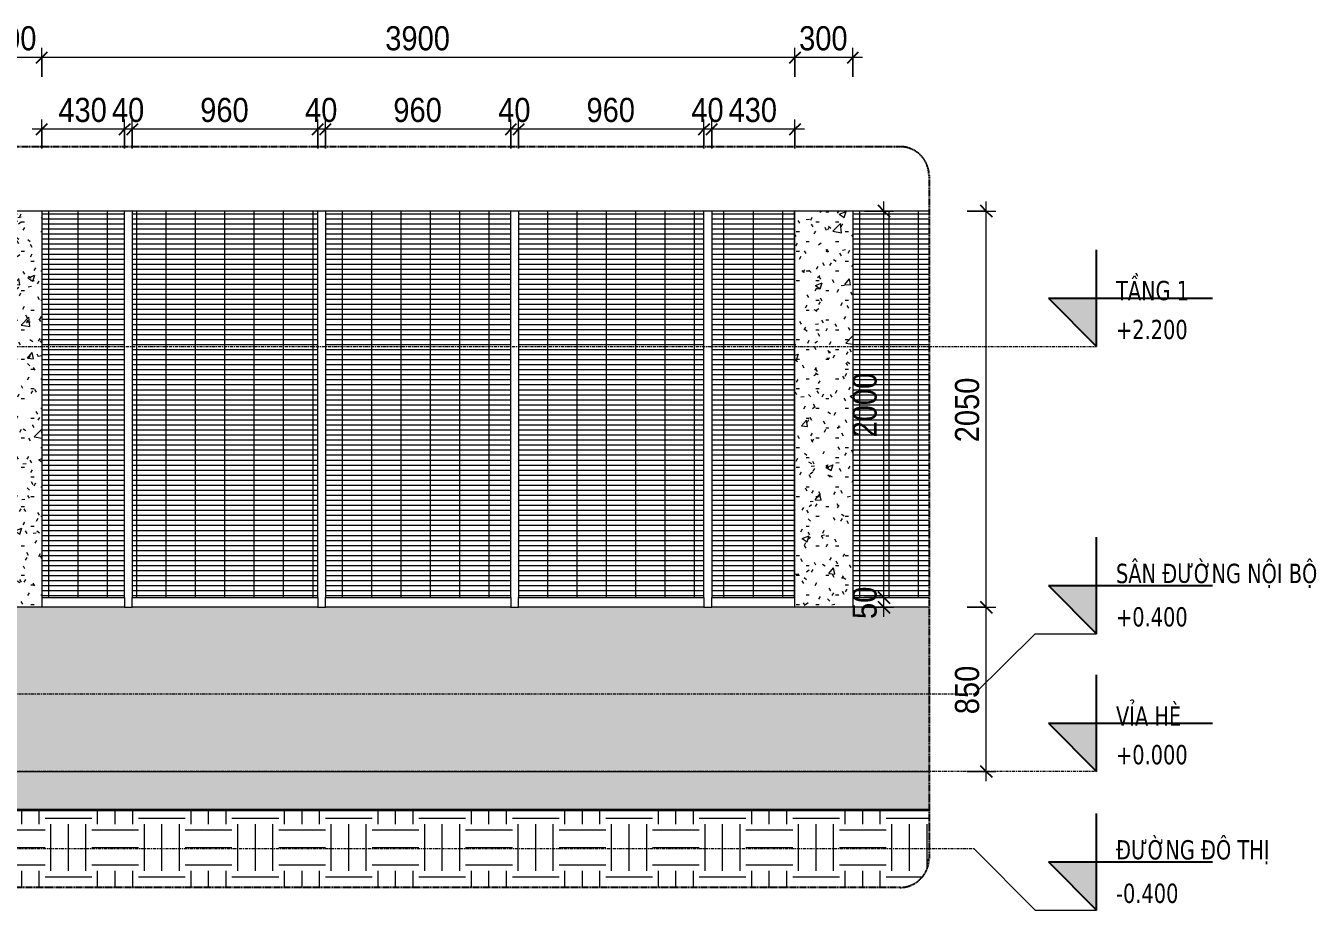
# Model space of a CAD drawing. Header units: millimetres. Extents: x 5359 to 218750, y -16347 to 109893.
# Drawn here: x 212069 to 218750, y -718 to 3859 of the extents above; entities that cross this region are included whole.
import ezdxf

# ---------------------------------------------------------------- set-up
doc = ezdxf.new("R2010")
doc.units = ezdxf.units.MM
doc.linetypes.add('Centre', pattern=[31.75, 6.35, -4.7625, 15.875, -4.7625])
doc.linetypes.add('Hidden', pattern=[7.14375, 4.7625, -2.38125])
for name, color, linetype, lineweight in [('A-ANNO-DIMS', 211, 'Continuous', 9), ('A-ANNO-DIMS-50', 211, 'Continuous', 9), ('A-DETL-GENF-3', 254, 'Continuous', 18), ('A-DETL-GENF-4', 92, 'Continuous', 18), ('A-DETL-GENF-5', 92, 'Hidden', 25), ('A-DETL-GENF-6', 90, 'Continuous', 18), ('A-DETL-MEDM', 33, 'Continuous', 35), ('A-DETL-THIN-2', 151, 'Continuous', 18), ('A-FLOR-LEVL', 51, 'Continuous', 9), ('A-FLOR-LEVL-1', 51, 'Continuous', 25), ('A-FLOR-LEVL-2', 51, 'Centre', 9), ('A-FLOR-PATT', 8, 'Continuous', 9), ('S-COLS-4', 52, 'Continuous', 18), ('S-COLS-6', 254, 'Continuous', 18)]:
    doc.layers.add(name, color=color, linetype=linetype, lineweight=lineweight)
doc.styles.add('Tahoma_B_1', font='tahomabd_0.ttf', dxfattribs={"width": 0.85, "height": 100})
doc.styles.add('UTM Avo_1', font='UTM Avo.ttf', dxfattribs={"width": 0.9, "height": 125})
doc.dimstyles.new('1_Dim_chi_tiet_2_5_1', dxfattribs={"dimscale": 304.8, "dimtxt": 124.912619, "dimasz": 0.19685, "dimexe": 0.164042, "dimexo": 0.0625, "dimgap": 0.016404, "dimtad": 1, "dimdec": 0, "dimrnd": 5, "dimzin": 0, "dimdsep": 46, "dimtxsty": 'UTM Avo_1', "dimblk1": 'OBLIQUE', "dimblk2": 'OBLIQUE', "dimsah": 1, "dimcen": 0.09, "dimdle": 0.164042, "dimazin": 0, "dimtfac": 1, "dimtdec": 4, "dimtix": 1, "dimtmove": 0, "dimatfit": 3, "dimfxl": 0.328084, "dimfxlon": 1, "dimtvp": 1, "dimtolj": 1, "dimtzin": 0, "dimarcsym": 2})
pattern_1 = [(0, (266604.004, 0), (203.2, 50.8), [16.764, -135.636, 16.764, -135.636, -812.8]), (0, (266604.004, 0), (203.2, 50.8), [-304.8, 16.764, -288.036, 16.764, -135.636, -355.6]), (0, (266604.004, 0), (203.2, 50.8), [-762, 16.764, -84.836, 16.764, -237.236]), (120, (266680.204, 25.4), (-145.59409, 150.57636), [16.764, -135.636, 16.764, -135.636, -812.8]), (120, (266680.204, 25.4), (-145.59409, 150.57636), [-304.8, 16.764, -288.036, 16.764, -135.636, -355.6]), (120, (266680.204, 25.4), (-145.59409, 150.57636), [-762, 16.764, -84.836, 16.764, -237.236]), (240, (266705.604, 127), (-57.60591, -201.37636), [16.764, -135.636, 16.764, -135.636, -812.8]), (240, (266705.604, 127), (-57.60591, -201.37636), [-304.8, 16.764, -288.036, 16.764, -135.636, -355.6]), (240, (266705.604, 127), (-57.60591, -201.37636), [-762, 16.764, -84.836, 16.764, -237.236])]
pattern_2 = [(50, (266604, 0), (364.368, -31.8783), [38.1, -419.1]), (355, (266604, 0), (-70.4859, 382.1133), [30.48, -335.28]), (100.451, (266634.37, -2.66), (293.885, 350.2334), [32.38, -356.18]), (46.184, (266604, 101.6), (542.1585, -84.086), [57.15, -628.65]), (96.636, (266649.2, 94.6), (474.805, 494.8554), [48.57, -534.27]), (351.184, (266604, 101.6), (474.81, 494.85), [45.72, -502.92]), (21, (266654.8, 76.2), (303.2285, -204.5305), [38.1, -419.1]), (326, (266654.8, 76.2), (123.604, 368.376), [30.48, -335.28]), (71.451, (266680.07, 59.16), (426.8341, 163.8427), [32.38, -356.18]), (37.5, (266604, 0), (6.17665, 169.11015), [16.764, -314.452, 16.764, -323.596, -336.55]), (37.5, (266604, 0), (6.17665, 169.11015), [-671.576, 16.764, -319.786]), (7.5, (266604, 0), (133.6389, 200.3615), [16.764, -177.292, 16.764, -306.832, -128.27]), (7.5, (266604, 0), (133.6389, 200.3615), [-517.652, 16.764, -111.506]), (327.5, (266490.72, 0), (271.18182, -11.45836), [16.764, -110.236, 16.764, -379.476, -525.78]), (327.5, (266490.72, 0), (271.18182, -11.45836), [-523.24, 16.764, -509.016]), (317.5, (266439.92, 0), (296.2585, 50.8528), [16.764, -148.336, 16.764, -246.38, -373.38]), (317.5, (266439.92, 0), (296.2585, 50.8528), [-428.244, 16.764, -356.616])]

# ---------------------------------------------------------------- blocks, each defined once
blk = doc.blocks.new('BORDER VIEW - BORDER VIEW-2370811-TKCS_HÀNG RÀO - MẶT ĐỨNG ĐIỂN HÌNH')
at = {"layer": 'A-DETL-GENF-5'}
for p, q in [((-59297.6, 3233.6), (-50008.4, 3233.6)), ((-59447.6, -450), (-59447.6, 3083.6)), ((-49858.4, 3083.6), (-49858.4, -450)), ((-50008.4, -600), (-59297.6, -600))]:
    blk.add_line(p, q, dxfattribs=at)
for centre, start, end in [((-59297.6, 3083.6), 90, 180), ((-50008.4, 3083.6), 0, 90), ((-59297.6, -450), 180, 270), ((-50008.4, -450), 270, 0)]:
    blk.add_arc(centre, 150, start, end, dxfattribs=at)
blk = doc.blocks.new('Level - CAO ĐỘ LEVEL-350587-TKCS_HÀNG RÀO - MẶT ĐỨNG ĐIỂN HÌNH')
at = {"layer": 'A-FLOR-LEVL'}
blk.add_hatch(color=256, dxfattribs=at).paths.add_polyline_path([(-48990.4, 2450), (-48990.4, 2200), (-49240.4, 2450)])
at = {"layer": 'A-FLOR-LEVL-1'}
for p, q in [((-48990.4, 2200), (-48990.4, 2700)), ((-49240.4, 2450), (-48990.4, 2200)), ((-49240.4, 2450), (-48390.4, 2450))]:
    blk.add_line(p, q, dxfattribs=at)
blk = doc.blocks.new('DIMBLOCK32-TKCS_HÀNG RÀO - MẶT ĐỨNG ĐIỂN HÌNH')
at = {"layer": 'A-ANNO-DIMS-50'}
for p, q in [((215620.4, 3223.9), (215620.4, 3373.9)), ((216051.4, 3223.9), (216051.4, 3373.9)), ((216101.4, 3323.9), (215620.4, 3323.9)), ((215620.4, 3323.9), (215620.4, 3223.9)), ((216051.4, 3323.9), (216051.4, 3223.9))]:
    blk.add_line(p, q, dxfattribs=at)
at = {"layer": 'A-ANNO-DIMS-50', "lineweight": 25}
for p, q in [((215620.4, 3323.9), (215650.4, 3353.9)), ((216051.4, 3323.9), (216081.4, 3353.9)), ((215620.4, 3323.9), (215590.4, 3293.9)), ((216051.4, 3323.9), (216021.4, 3293.9))]:
    blk.add_line(p, q, dxfattribs=at)
at = {"layer": 'A-ANNO-DIMS-50', "color": 0, "insert": (215707.6, 3486.2), "char_height": 125, "width": 308.118, "attachment_point": 1, "line_spacing_factor": 1.110334, "style": 'UTM Avo_1'}
blk.add_mtext('430', dxfattribs=at)
blk = doc.blocks.new('_Oblique')
at = {"color": 0, "linetype": 'ByBlock', "lineweight": -2}
blk.add_line((-0.5, -0.5), (0.5, 0.5), dxfattribs=at)
blk = doc.blocks.new('DIMBLOCK33-TKCS_HÀNG RÀO - MẶT ĐỨNG ĐIỂN HÌNH')
at = {"layer": 'A-ANNO-DIMS-50'}
for p, q in [((215580.4, 3223.9), (215580.4, 3373.9)), ((215620.4, 3223.9), (215620.4, 3373.9)), ((215620.4, 3323.9), (215580.4, 3323.9)), ((215580.4, 3323.9), (215580.4, 3223.9)), ((215620.4, 3323.9), (215620.4, 3223.9))]:
    blk.add_line(p, q, dxfattribs=at)
at = {"layer": 'A-ANNO-DIMS-50', "lineweight": 25}
for p, q in [((215580.4, 3323.9), (215610.4, 3353.9)), ((215620.4, 3323.9), (215650.4, 3353.9)), ((215580.4, 3323.9), (215550.4, 3293.9)), ((215620.4, 3323.9), (215590.4, 3293.9))]:
    blk.add_line(p, q, dxfattribs=at)
at = {"layer": 'A-ANNO-DIMS-50', "color": 0, "insert": (215514.9, 3486.2), "char_height": 125, "width": 205.412, "attachment_point": 1, "line_spacing_factor": 1.110334, "style": 'UTM Avo_1'}
blk.add_mtext('40', dxfattribs=at)
blk = doc.blocks.new('DIMBLOCK34-TKCS_HÀNG RÀO - MẶT ĐỨNG ĐIỂN HÌNH')
at = {"layer": 'A-ANNO-DIMS-50'}
for p, q in [((214620.4, 3223.9), (214620.4, 3373.9)), ((215580.4, 3223.9), (215580.4, 3373.9)), ((215580.4, 3323.9), (214620.4, 3323.9)), ((214620.4, 3323.9), (214620.4, 3223.9)), ((215580.4, 3323.9), (215580.4, 3223.9))]:
    blk.add_line(p, q, dxfattribs=at)
at = {"layer": 'A-ANNO-DIMS-50', "lineweight": 25}
for p, q in [((214620.4, 3323.9), (214650.4, 3353.9)), ((215580.4, 3323.9), (215610.4, 3353.9)), ((214620.4, 3323.9), (214590.4, 3293.9)), ((215580.4, 3323.9), (215550.4, 3293.9))]:
    blk.add_line(p, q, dxfattribs=at)
at = {"layer": 'A-ANNO-DIMS-50', "color": 0, "insert": (214972.1, 3486.2), "char_height": 125, "width": 308.118, "attachment_point": 1, "line_spacing_factor": 1.110334, "style": 'UTM Avo_1'}
blk.add_mtext('960', dxfattribs=at)
blk = doc.blocks.new('DIMBLOCK35-TKCS_HÀNG RÀO - MẶT ĐỨNG ĐIỂN HÌNH')
at = {"layer": 'A-ANNO-DIMS-50'}
for p, q in [((214580.4, 3223.9), (214580.4, 3373.9)), ((214620.4, 3223.9), (214620.4, 3373.9)), ((214620.4, 3323.9), (214580.4, 3323.9)), ((214580.4, 3323.9), (214580.4, 3223.9)), ((214620.4, 3323.9), (214620.4, 3223.9))]:
    blk.add_line(p, q, dxfattribs=at)
at = {"layer": 'A-ANNO-DIMS-50', "lineweight": 25}
for p, q in [((214580.4, 3323.9), (214610.4, 3353.9)), ((214620.4, 3323.9), (214650.4, 3353.9)), ((214580.4, 3323.9), (214550.4, 3293.9)), ((214620.4, 3323.9), (214590.4, 3293.9))]:
    blk.add_line(p, q, dxfattribs=at)
at = {"layer": 'A-ANNO-DIMS-50', "color": 0, "insert": (214514.9, 3486.2), "char_height": 125, "width": 205.412, "attachment_point": 1, "line_spacing_factor": 1.110334, "style": 'UTM Avo_1'}
blk.add_mtext('40', dxfattribs=at)
blk = doc.blocks.new('DIMBLOCK36-TKCS_HÀNG RÀO - MẶT ĐỨNG ĐIỂN HÌNH')
at = {"layer": 'A-ANNO-DIMS-50'}
for p, q in [((213620.4, 3223.9), (213620.4, 3373.9)), ((214580.4, 3223.9), (214580.4, 3373.9)), ((214580.4, 3323.9), (213620.4, 3323.9)), ((213620.4, 3323.9), (213620.4, 3223.9)), ((214580.4, 3323.9), (214580.4, 3223.9))]:
    blk.add_line(p, q, dxfattribs=at)
at = {"layer": 'A-ANNO-DIMS-50', "lineweight": 25}
for p, q in [((213620.4, 3323.9), (213650.4, 3353.9)), ((214580.4, 3323.9), (214610.4, 3353.9)), ((213620.4, 3323.9), (213590.4, 3293.9)), ((214580.4, 3323.9), (214550.4, 3293.9))]:
    blk.add_line(p, q, dxfattribs=at)
at = {"layer": 'A-ANNO-DIMS-50', "color": 0, "insert": (213972.1, 3486.2), "char_height": 125, "width": 308.118, "attachment_point": 1, "line_spacing_factor": 1.110334, "style": 'UTM Avo_1'}
blk.add_mtext('960', dxfattribs=at)
blk = doc.blocks.new('DIMBLOCK37-TKCS_HÀNG RÀO - MẶT ĐỨNG ĐIỂN HÌNH')
at = {"layer": 'A-ANNO-DIMS-50'}
for p, q in [((213580.4, 3223.9), (213580.4, 3373.9)), ((213620.4, 3223.9), (213620.4, 3373.9)), ((213620.4, 3323.9), (213580.4, 3323.9)), ((213580.4, 3323.9), (213580.4, 3223.9)), ((213620.4, 3323.9), (213620.4, 3223.9))]:
    blk.add_line(p, q, dxfattribs=at)
at = {"layer": 'A-ANNO-DIMS-50', "lineweight": 25}
for p, q in [((213580.4, 3323.9), (213610.4, 3353.9)), ((213620.4, 3323.9), (213650.4, 3353.9)), ((213580.4, 3323.9), (213550.4, 3293.9)), ((213620.4, 3323.9), (213590.4, 3293.9))]:
    blk.add_line(p, q, dxfattribs=at)
at = {"layer": 'A-ANNO-DIMS-50', "color": 0, "insert": (213514.9, 3486.2), "char_height": 125, "width": 205.412, "attachment_point": 1, "line_spacing_factor": 1.110334, "style": 'UTM Avo_1'}
blk.add_mtext('40', dxfattribs=at)
blk = doc.blocks.new('DIMBLOCK38-TKCS_HÀNG RÀO - MẶT ĐỨNG ĐIỂN HÌNH')
at = {"layer": 'A-ANNO-DIMS-50'}
for p, q in [((212620.4, 3223.9), (212620.4, 3373.9)), ((213580.4, 3223.9), (213580.4, 3373.9)), ((213580.4, 3323.9), (212620.4, 3323.9)), ((212620.4, 3323.9), (212620.4, 3223.9)), ((213580.4, 3323.9), (213580.4, 3223.9))]:
    blk.add_line(p, q, dxfattribs=at)
at = {"layer": 'A-ANNO-DIMS-50', "lineweight": 25}
for p, q in [((212620.4, 3323.9), (212650.4, 3353.9)), ((213580.4, 3323.9), (213610.4, 3353.9)), ((212620.4, 3323.9), (212590.4, 3293.9)), ((213580.4, 3323.9), (213550.4, 3293.9))]:
    blk.add_line(p, q, dxfattribs=at)
at = {"layer": 'A-ANNO-DIMS-50', "color": 0, "insert": (212972.1, 3486.2), "char_height": 125, "width": 308.118, "attachment_point": 1, "line_spacing_factor": 1.110334, "style": 'UTM Avo_1'}
blk.add_mtext('960', dxfattribs=at)
blk = doc.blocks.new('DIMBLOCK39-TKCS_HÀNG RÀO - MẶT ĐỨNG ĐIỂN HÌNH')
at = {"layer": 'A-ANNO-DIMS-50'}
for p, q in [((212580.4, 3223.9), (212580.4, 3373.9)), ((212620.4, 3223.9), (212620.4, 3373.9)), ((212620.4, 3323.9), (212580.4, 3323.9)), ((212580.4, 3323.9), (212580.4, 3223.9)), ((212620.4, 3323.9), (212620.4, 3223.9))]:
    blk.add_line(p, q, dxfattribs=at)
at = {"layer": 'A-ANNO-DIMS-50', "lineweight": 25}
for p, q in [((212580.4, 3323.9), (212610.4, 3353.9)), ((212620.4, 3323.9), (212650.4, 3353.9)), ((212580.4, 3323.9), (212550.4, 3293.9)), ((212620.4, 3323.9), (212590.4, 3293.9))]:
    blk.add_line(p, q, dxfattribs=at)
at = {"layer": 'A-ANNO-DIMS-50', "color": 0, "insert": (212514.9, 3486.2), "char_height": 125, "width": 205.412, "attachment_point": 1, "line_spacing_factor": 1.110334, "style": 'UTM Avo_1'}
blk.add_mtext('40', dxfattribs=at)
blk = doc.blocks.new('DIMBLOCK40-TKCS_HÀNG RÀO - MẶT ĐỨNG ĐIỂN HÌNH')
at = {"layer": 'A-ANNO-DIMS-50'}
for p, q in [((212151.4, 3223.9), (212151.4, 3373.9)), ((212580.4, 3223.9), (212580.4, 3373.9)), ((212580.4, 3323.9), (212101.4, 3323.9)), ((212151.4, 3323.9), (212151.4, 3223.9)), ((212580.4, 3323.9), (212580.4, 3223.9))]:
    blk.add_line(p, q, dxfattribs=at)
at = {"layer": 'A-ANNO-DIMS-50', "lineweight": 25}
for p, q in [((212151.4, 3323.9), (212181.4, 3353.9)), ((212580.4, 3323.9), (212610.4, 3353.9)), ((212151.4, 3323.9), (212121.4, 3293.9)), ((212580.4, 3323.9), (212550.4, 3293.9))]:
    blk.add_line(p, q, dxfattribs=at)
at = {"layer": 'A-ANNO-DIMS-50', "color": 0, "insert": (212237.6, 3486.2), "char_height": 125, "width": 308.118, "attachment_point": 1, "line_spacing_factor": 1.110334, "style": 'UTM Avo_1'}
blk.add_mtext('430', dxfattribs=at)
blk = doc.blocks.new('DIMBLOCK52-TKCS_HÀNG RÀO - MẶT ĐỨNG ĐIỂN HÌNH')
at = {"layer": 'A-ANNO-DIMS-50'}
for p, q in [((216051.4, 3594.7), (216051.4, 3744.7)), ((216351.4, 3594.7), (216351.4, 3744.7)), ((216401.4, 3694.7), (216051.4, 3694.7)), ((216051.4, 3694.7), (216051.4, 3594.7)), ((216351.4, 3694.7), (216351.4, 3594.7))]:
    blk.add_line(p, q, dxfattribs=at)
at = {"layer": 'A-ANNO-DIMS-50', "lineweight": 25}
for p, q in [((216051.4, 3694.7), (216021.4, 3664.7)), ((216051.4, 3694.7), (216081.4, 3724.7)), ((216351.4, 3694.7), (216321.4, 3664.7)), ((216351.4, 3694.7), (216381.4, 3724.7))]:
    blk.add_line(p, q, dxfattribs=at)
at = {"layer": 'A-ANNO-DIMS-50', "color": 0, "insert": (216073.1, 3857), "char_height": 125, "width": 308.118, "attachment_point": 1, "line_spacing_factor": 1.110334, "style": 'UTM Avo_1'}
blk.add_mtext('300', dxfattribs=at)
blk = doc.blocks.new('DIMBLOCK53-TKCS_HÀNG RÀO - MẶT ĐỨNG ĐIỂN HÌNH')
at = {"layer": 'A-ANNO-DIMS-50'}
for p, q in [((212151.4, 3594.7), (212151.4, 3744.7)), ((216051.4, 3594.7), (216051.4, 3744.7)), ((216051.4, 3694.7), (212151.4, 3694.7)), ((212151.4, 3694.7), (212151.4, 3594.7)), ((216051.4, 3694.7), (216051.4, 3594.7))]:
    blk.add_line(p, q, dxfattribs=at)
at = {"layer": 'A-ANNO-DIMS-50', "lineweight": 25}
for p, q in [((212151.4, 3694.7), (212121.4, 3664.7)), ((212151.4, 3694.7), (212181.4, 3724.7)), ((216051.4, 3694.7), (216021.4, 3664.7)), ((216051.4, 3694.7), (216081.4, 3724.7))]:
    blk.add_line(p, q, dxfattribs=at)
at = {"layer": 'A-ANNO-DIMS-50', "color": 0, "insert": (213930.3, 3857), "char_height": 125, "width": 410.824, "attachment_point": 1, "line_spacing_factor": 1.110334, "style": 'UTM Avo_1'}
blk.add_mtext('3900', dxfattribs=at)
blk = doc.blocks.new('DIMBLOCK54-TKCS_HÀNG RÀO - MẶT ĐỨNG ĐIỂN HÌNH')
at = {"layer": 'A-ANNO-DIMS-50'}
for p, q in [((211851.4, 3594.7), (211851.4, 3744.7)), ((212151.4, 3594.7), (212151.4, 3744.7)), ((212151.4, 3694.7), (211801.4, 3694.7)), ((211851.4, 3694.7), (211851.4, 3594.7)), ((212151.4, 3694.7), (212151.4, 3594.7))]:
    blk.add_line(p, q, dxfattribs=at)
at = {"layer": 'A-ANNO-DIMS-50', "lineweight": 25}
for p, q in [((211851.4, 3694.7), (211821.4, 3664.7)), ((211851.4, 3694.7), (211881.4, 3724.7)), ((212151.4, 3694.7), (212121.4, 3664.7)), ((212151.4, 3694.7), (212181.4, 3724.7))]:
    blk.add_line(p, q, dxfattribs=at)
at = {"layer": 'A-ANNO-DIMS-50', "color": 0, "insert": (211873.1, 3857), "char_height": 125, "width": 308.118, "attachment_point": 1, "line_spacing_factor": 1.110334, "style": 'UTM Avo_1'}
blk.add_mtext('300', dxfattribs=at)
blk = doc.blocks.new('DIMBLOCK55-TKCS_HÀNG RÀO - MẶT ĐỨNG ĐIỂN HÌNH')
at = {"layer": 'A-ANNO-DIMS-50'}
for p, q in [((216412, 900), (216562, 900)), ((216512, 900), (216412, 900)), ((216512, 800), (216512, 900)), ((216412, 850), (216562, 850)), ((216512, 850), (216412, 850))]:
    blk.add_line(p, q, dxfattribs=at)
at = {"layer": 'A-ANNO-DIMS-50', "lineweight": 25}
for p, q in [((216512, 900), (216482, 930)), ((216512, 850), (216482, 880)), ((216512, 900), (216542, 870)), ((216512, 850), (216542, 820))]:
    blk.add_line(p, q, dxfattribs=at)
at = {"layer": 'A-ANNO-DIMS-50', "color": 0, "insert": (216349.6, 789.4), "char_height": 125, "width": 205.412, "attachment_point": 1, "rotation": 90, "line_spacing_factor": 1.110334, "style": 'UTM Avo_1'}
blk.add_mtext('50', dxfattribs=at)
blk = doc.blocks.new('DIMBLOCK56-TKCS_HÀNG RÀO - MẶT ĐỨNG ĐIỂN HÌNH')
at = {"layer": 'A-ANNO-DIMS-50'}
for p, q in [((216512, 900), (216512, 2950)), ((216412, 2900), (216562, 2900)), ((216512, 2900), (216412, 2900)), ((216412, 900), (216562, 900)), ((216512, 900), (216412, 900))]:
    blk.add_line(p, q, dxfattribs=at)
at = {"layer": 'A-ANNO-DIMS-50', "lineweight": 25}
for p, q in [((216512, 2900), (216482, 2930)), ((216512, 2900), (216542, 2870)), ((216512, 900), (216482, 930)), ((216512, 900), (216542, 870))]:
    blk.add_line(p, q, dxfattribs=at)
at = {"layer": 'A-ANNO-DIMS-50', "color": 0, "insert": (216349.6, 1728.8), "char_height": 125, "width": 410.824, "attachment_point": 1, "rotation": 90, "line_spacing_factor": 1.110334, "style": 'UTM Avo_1'}
blk.add_mtext('2000', dxfattribs=at)
blk = doc.blocks.new('DIMBLOCK57-TKCS_HÀNG RÀO - MẶT ĐỨNG ĐIỂN HÌNH')
at = {"layer": 'A-ANNO-DIMS-50', "lineweight": 25}
for p, q in [((217042.4, 850), (217012.4, 880)), ((217042.4, 850), (217072.4, 820)), ((217042.4, 0), (217012.4, 30)), ((217042.4, 0), (217072.4, -30))]:
    blk.add_line(p, q, dxfattribs=at)
at = {"layer": 'A-ANNO-DIMS-50'}
for p, q in [((216942.4, 850), (217092.4, 850)), ((217042.4, 850), (216942.4, 850)), ((217042.4, -50), (217042.4, 850)), ((216942.4, 0), (217092.4, 0)), ((217042.4, 0), (216942.4, 0))]:
    blk.add_line(p, q, dxfattribs=at)
at = {"layer": 'A-ANNO-DIMS-50', "color": 0, "insert": (216880, 296.6), "char_height": 125, "width": 308.118, "attachment_point": 1, "rotation": 90, "line_spacing_factor": 1.110334, "style": 'UTM Avo_1'}
blk.add_mtext('850', dxfattribs=at)
blk = doc.blocks.new('DIMBLOCK58-TKCS_HÀNG RÀO - MẶT ĐỨNG ĐIỂN HÌNH')
at = {"layer": 'A-ANNO-DIMS-50'}
for p, q in [((217042.4, 850), (217042.4, 2950)), ((216942.4, 2900), (217092.4, 2900)), ((217042.4, 2900), (216942.4, 2900)), ((216942.4, 850), (217092.4, 850)), ((217042.4, 850), (216942.4, 850))]:
    blk.add_line(p, q, dxfattribs=at)
at = {"layer": 'A-ANNO-DIMS-50', "lineweight": 25}
for p, q in [((217042.4, 2900), (217012.4, 2930)), ((217042.4, 2900), (217072.4, 2870)), ((217042.4, 850), (217012.4, 880)), ((217042.4, 850), (217072.4, 820))]:
    blk.add_line(p, q, dxfattribs=at)
at = {"layer": 'A-ANNO-DIMS-50', "color": 0, "insert": (216880, 1703.8), "char_height": 125, "width": 410.824, "attachment_point": 1, "rotation": 90, "line_spacing_factor": 1.110334, "style": 'UTM Avo_1'}
blk.add_mtext('2050', dxfattribs=at)

msp = doc.modelspace()

# ---------------------------------------------------------------- hatches: boundary and pattern name
at = {"layer": 'A-DETL-GENF-3'}
h = msp.add_hatch(dxfattribs=at)
h.set_pattern_fill('FP_45', color=256, style=0, pattern_type=2)
h.set_pattern_definition([(0, (266604.004, 0), (0, 26), []), (90, (266604, 0), (-152, 9e-15), [])])
h.paths.add_polyline_path([(215620.4, 900), (216049.4, 900), (216049.4, 2900), (215620.4, 2900), (215620.4, 1538.3)])
h.paths.add_polyline_path([(214620.4, 900), (215580.4, 900), (215580.4, 2900), (214620.4, 2900), (214620.4, 1538.3)])
h.paths.add_polyline_path([(213620.4, 900), (214580.4, 900), (214580.4, 2900), (213620.4, 2900), (213620.4, 1538.3)])
h.paths.add_polyline_path([(212620.4, 900), (213580.4, 900), (213580.4, 2900), (212620.4, 2900), (212620.4, 1538.3)])
h.paths.add_polyline_path([(212580.4, 900), (212580.4, 2900), (212151.4, 2900), (212151.4, 900)])
h = msp.add_hatch(dxfattribs=at)
h.set_pattern_fill('FP_42', color=256, style=0, pattern_type=2)
h.set_pattern_definition(pattern_1)
h.paths.add_polyline_path([(207220.4, 0), (216745.6, 0), (216745.6, 850), (207156.4, 850), (207156.4, 0), (207180.4, 0)])
h = msp.add_hatch(dxfattribs=at)
h.set_pattern_fill('FP_44', color=256, style=0, pattern_type=2)
h.set_pattern_definition([(0, (266604, 0), (241.935, 241.935), [241.935, -241.935]), (0, (266604, 90.73), (241.935, 241.935), [241.935, -241.935]), (0, (266604, 181.45), (241.935, 241.935), [241.935, -241.935]), (90, (266634.25, 211.7), (-241.935, 241.935), [241.935, -241.935]), (90, (266724.97, 211.7), (-241.935, 241.935), [241.935, -241.935]), (90, (266815.7, 211.7), (-241.935, 241.935), [241.935, -241.935])])
h.paths.add_polyline_path([(211969.2, -600), (216595.6, -600), (216634.5, -594.9), (216670.6, -579.9), (216701.7, -556.1), (216725.5, -525), (216740.5, -488.8), (216745.6, -450), (216745.6, -200), (207156.4, -200), (207156.4, -450), (207161.6, -488.8), (207176.5, -525), (207200.4, -556.1), (207231.4, -579.9), (207267.6, -594.9), (207306.4, -600)])
at = {"layer": 'A-DETL-GENF-6'}
h = msp.add_hatch(dxfattribs=at)
h.set_pattern_fill('FP_48', color=256, style=0, pattern_type=2)
h.set_pattern_definition([(0, (270804.004, 0), (0, 26), []), (90, (270804, 0), (-152, 9e-15), [])])
h.paths.add_polyline_path([(216351.4, 900), (216745.6, 900), (216745.6, 2900), (216351.4, 2900), (216351.4, 1538.3)])
at = {"layer": 'A-FLOR-PATT'}
msp.add_hatch(color=256, dxfattribs=at).paths.add_polyline_path([(216745.6, -200), (216745.6, 0), (207156.4, 0), (207156.4, -200), (211969.2, -200)])
at = {"layer": 'S-COLS-6'}
h = msp.add_hatch(dxfattribs=at)
h.set_pattern_fill('FP_42', color=256, style=0, pattern_type=2)
h.set_pattern_definition(pattern_1)
h.paths.add_polyline_path([(212151.4, 850), (212151.4, 2900), (211851.4, 2900), (211851.4, 850), (211969.2, 850)])
h = msp.add_hatch(dxfattribs=at)
h.set_pattern_fill('FP_43', color=256, style=0, pattern_type=2)
h.set_pattern_definition(pattern_2)
h.paths.add_polyline_path([(212151.4, 850), (212151.4, 2900), (211851.4, 2900), (211851.4, 850), (211969.2, 850)])
h = msp.add_hatch(dxfattribs=at)
h.set_pattern_fill('FP_42', color=256, style=0, pattern_type=2)
h.set_pattern_definition(pattern_1)
h.paths.add_polyline_path([(216051.4, 850), (216351.4, 850), (216351.4, 2900), (216051.4, 2900), (216051.4, 900)])
h = msp.add_hatch(dxfattribs=at)
h.set_pattern_fill('FP_43', color=256, style=0, pattern_type=2)
h.set_pattern_definition(pattern_2)
h.paths.add_polyline_path([(216051.4, 850), (216351.4, 850), (216351.4, 2900), (216051.4, 2900), (216051.4, 900)])

# ---------------------------------------------------------------- linework, layer by layer
at = {"layer": 'A-DETL-MEDM'}
msp.add_line((216745.6, -200), (207156.4, -200), dxfattribs=at)
at = {"layer": 'A-DETL-THIN-2'}
for p, q in [((212151.4, 2900), (212151.4, 900)), ((212580.4, 2900), (212151.4, 2900)), ((212620.4, 2900), (212580.4, 2900)), ((212580.4, 900), (212580.4, 2900)), ((212620.4, 2900), (212620.4, 900)), ((213580.4, 2900), (212620.4, 2900)), ((213620.4, 2900), (213580.4, 2900)), ((213580.4, 900), (213580.4, 2900)), ((213620.4, 2900), (213620.4, 900)), ((214580.4, 2900), (213620.4, 2900)), ((214620.4, 2900), (214580.4, 2900)), ((214580.4, 900), (214580.4, 2900)), ((214620.4, 2900), (214620.4, 900)), ((215580.4, 2900), (214620.4, 2900)), ((215620.4, 2900), (215580.4, 2900)), ((215580.4, 900), (215580.4, 2900)), ((215620.4, 2900), (215620.4, 900)), ((216049.4, 2900), (215620.4, 2900)), ((216049.4, 900), (216049.4, 2900)), ((216351.4, 2900), (216351.4, 900)), ((216745.6, 2900), (216351.4, 2900)), ((212151.4, 900), (212580.4, 900)), ((212580.4, 900), (212580.4, 850)), ((212620.4, 850), (212620.4, 900)), ((212620.4, 900), (213580.4, 900)), ((213580.4, 900), (213580.4, 850)), ((213620.4, 850), (213620.4, 900)), ((213620.4, 900), (214580.4, 900)), ((214580.4, 900), (214580.4, 850)), ((214620.4, 850), (214620.4, 900)), ((214620.4, 900), (215580.4, 900)), ((215580.4, 900), (215580.4, 850)), ((215620.4, 850), (215620.4, 900)), ((215620.4, 900), (216049.4, 900)), ((216351.4, 900), (216745.6, 900)), ((212580.4, 850), (211420.4, 850)), ((212580.4, 850), (212620.4, 850)), ((213580.4, 850), (212620.4, 850)), ((213580.4, 850), (213620.4, 850)), ((214580.4, 850), (213620.4, 850)), ((214580.4, 850), (214620.4, 850)), ((215580.4, 850), (214620.4, 850)), ((215580.4, 850), (215620.4, 850)), ((216745.6, 850), (215620.4, 850)), ((207156.4, 0), (216745.6, 0))]:
    msp.add_line(p, q, dxfattribs=at)
at = {"layer": 'A-FLOR-LEVL'}
for p, q in [((216978.6, 400), (217296.1, 712.9)), ((217296.1, 712.9), (217613.6, 712.9)), ((216978.6, -400), (217296.1, -717.5)), ((217296.1, -717.5), (217613.6, -717.5))]:
    msp.add_line(p, q, dxfattribs=at)
at = {"layer": 'A-FLOR-LEVL-2'}
for p, q in [((206606.6, 2200), (217613.6, 2200)), ((216978.6, 400), (206606.6, 400)), ((217613.6, 0), (206606.6, 0)), ((216978.6, -400), (206606.6, -400))]:
    msp.add_line(p, q, dxfattribs=at)
at = {"layer": 'S-COLS-4'}
for p, q in [((212151.4, 2900), (211851.4, 2900)), ((216051.4, 850), (216051.4, 2900)), ((216351.4, 2900), (216051.4, 2900)), ((212151.4, 900), (212151.4, 850)), ((216351.4, 900), (216351.4, 850))]:
    msp.add_line(p, q, dxfattribs=at)

# ---------------------------------------------------------------- block references
at = {"layer": 'A-DETL-GENF-4'}
msp.add_blockref('BORDER VIEW - BORDER VIEW-2370811-TKCS_HÀNG RÀO - MẶT ĐỨNG ĐIỂN HÌNH', (266604, 0), dxfattribs=at)
at = {"layer": 'A-FLOR-LEVL-1'}
for p in [(266604, 0), (266604, -1487.1), (266604, -2200), (266604, -2917.5)]:
    msp.add_blockref('Level - CAO ĐỘ LEVEL-350587-TKCS_HÀNG RÀO - MẶT ĐỨNG ĐIỂN HÌNH', p, dxfattribs=at)

# ---------------------------------------------------------------- texts
at = {"layer": 'A-FLOR-LEVL', "char_height": 100, "line_spacing_factor": 0.996129, "style": 'Tahoma_B_1'}
for s, insert, width, attachment_point in [('\\pt510,1020,1530,2040,2550,3060,3570,4080,4590,5100,5610,6120,6630,7140,7650,8160,8670,9180,9690,10200,10710,11220,11730,12240,12750,13260,13770,14280,14790,15300,15810,16320;TẦNG 1', (217713.9, 2437.2), 452.625, 7), ('\\pt212.5,425,637.5,850,1062.5,1275,1487.5,1700,1912.5,2125,2337.5,2550,2762.5,2975,3187.5,3400,3612.5,3825,4037.5,4250,4462.5,4675,4887.5,5100,5312.5,5525,5737.5,5950,6162.5,6375,6587.5,6800;+2.200', (217713.9, 2337.5), 441.575, 1), ('\\pt510,1020,1530,2040,2550,3060,3570,4080,4590,5100,5610,6120,6630,7140,7650,8160,8670,9180,9690,10200,10710,11220,11730,12240,12750,13260,13770,14280,14790,15300,15810,16320;SÂN ĐƯỜNG NỘI BỘ', (217713.9, 950.1), 1256.725, 7), ('\\pt212.5,425,637.5,850,1062.5,1275,1487.5,1700,1912.5,2125,2337.5,2550,2762.5,2975,3187.5,3400,3612.5,3825,4037.5,4250,4462.5,4675,4887.5,5100,5312.5,5525,5737.5,5950,6162.5,6375,6587.5,6800;+0.400', (217713.9, 850.5), 441.575, 1), ('\\pt510,1020,1530,2040,2550,3060,3570,4080,4590,5100,5610,6120,6630,7140,7650,8160,8670,9180,9690,10200,10710,11220,11730,12240,12750,13260,13770,14280,14790,15300,15810,16320;VỈA HÈ', (217713.9, 237.2), 427.55, 7), ('\\pt212.5,425,637.5,850,1062.5,1275,1487.5,1700,1912.5,2125,2337.5,2550,2762.5,2975,3187.5,3400,3612.5,3825,4037.5,4250,4462.5,4675,4887.5,5100,5312.5,5525,5737.5,5950,6162.5,6375,6587.5,6800;+0.000', (217713.9, 137.5), 441.575, 1), ('\\pt510,1020,1530,2040,2550,3060,3570,4080,4590,5100,5610,6120,6630,7140,7650,8160,8670,9180,9690,10200,10710,11220,11730,12240,12750,13260,13770,14280,14790,15300,15810,16320;ĐƯỜNG ĐÔ THỊ', (217713.9, -480.3), 958.8, 7), ('\\pt212.5,425,637.5,850,1062.5,1275,1487.5,1700,1912.5,2125,2337.5,2550,2762.5,2975,3187.5,3400,3612.5,3825,4037.5,4250,4462.5,4675,4887.5,5100,5312.5,5525,5737.5,5950,6162.5,6375,6587.5,6800;-0.400', (217713.9, -580), 396.525, 1)]:
    msp.add_mtext(s, dxfattribs=dict(at, insert=insert, width=width, attachment_point=attachment_point))

# ---------------------------------------------------------------- dimensions: what is measured, and where the dimension line sits
at = {"layer": 'A-ANNO-DIMS'}
for base, p1, p2, override, picture, middle in [((211851.4, 3694.7), (212151.4, 3594.7), (211851.4, 3594.7), {"dimpost": '<>', "dimfxl": 300}, 'DIMBLOCK54-TKCS_HÀNG RÀO - MẶT ĐỨNG ĐIỂN HÌNH', (212001.4, 3764.3)), ((212151.4, 3694.7), (216051.4, 3594.7), (212151.4, 3594.7), {"dimpost": '<>', "dimfxl": 3900}, 'DIMBLOCK53-TKCS_HÀNG RÀO - MẶT ĐỨNG ĐIỂN HÌNH', (214101.4, 3764.3)), ((216051.4, 3694.7), (216351.4, 3594.7), (216051.4, 3594.7), {"dimpost": '<>', "dimfxl": 300}, 'DIMBLOCK52-TKCS_HÀNG RÀO - MẶT ĐỨNG ĐIỂN HÌNH', (216201.4, 3764.3)), ((212151.4, 3323.9), (212580.4, 3223.9), (212151.4, 3223.9), {"dimpost": '<>', "dimfxl": 429}, 'DIMBLOCK40-TKCS_HÀNG RÀO - MẶT ĐỨNG ĐIỂN HÌNH', (212365.9, 3393.5)), ((212580.4, 3323.9), (212620.4, 3223.9), (212580.4, 3223.9), {"dimpost": '<>', "dimfxl": 40}, 'DIMBLOCK39-TKCS_HÀNG RÀO - MẶT ĐỨNG ĐIỂN HÌNH', (212600.4, 3393.5)), ((212620.4, 3323.9), (213580.4, 3223.9), (212620.4, 3223.9), {"dimpost": '<>', "dimfxl": 960}, 'DIMBLOCK38-TKCS_HÀNG RÀO - MẶT ĐỨNG ĐIỂN HÌNH', (213100.4, 3393.5)), ((213580.4, 3323.9), (213620.4, 3223.9), (213580.4, 3223.9), {"dimpost": '<>', "dimfxl": 40}, 'DIMBLOCK37-TKCS_HÀNG RÀO - MẶT ĐỨNG ĐIỂN HÌNH', (213600.4, 3393.5)), ((213620.4, 3323.9), (214580.4, 3223.9), (213620.4, 3223.9), {"dimpost": '<>', "dimfxl": 960}, 'DIMBLOCK36-TKCS_HÀNG RÀO - MẶT ĐỨNG ĐIỂN HÌNH', (214100.4, 3393.5)), ((214580.4, 3323.9), (214620.4, 3223.9), (214580.4, 3223.9), {"dimpost": '<>', "dimfxl": 40}, 'DIMBLOCK35-TKCS_HÀNG RÀO - MẶT ĐỨNG ĐIỂN HÌNH', (214600.4, 3393.5)), ((214620.4, 3323.9), (215580.4, 3223.9), (214620.4, 3223.9), {"dimpost": '<>', "dimfxl": 960}, 'DIMBLOCK34-TKCS_HÀNG RÀO - MẶT ĐỨNG ĐIỂN HÌNH', (215100.4, 3393.5)), ((215580.4, 3323.9), (215620.4, 3223.9), (215580.4, 3223.9), {"dimpost": '<>', "dimfxl": 40}, 'DIMBLOCK33-TKCS_HÀNG RÀO - MẶT ĐỨNG ĐIỂN HÌNH', (215600.4, 3393.5)), ((215620.4, 3323.9), (216051.4, 3223.9), (215620.4, 3223.9), {"dimpost": '<>', "dimfxl": 431}, 'DIMBLOCK32-TKCS_HÀNG RÀO - MẶT ĐỨNG ĐIỂN HÌNH', (215835.9, 3393.5))]:
    dim = msp.add_linear_dim(base=base, p1=p1, p2=p2, dimstyle='1_Dim_chi_tiet_2_5_1', override=override, dxfattribs=at)
    dim.commit()
    dim.dimension.update_dxf_attribs({"geometry": picture, "text_midpoint": middle})
for base, p1, p2, override, picture, middle in [((216512, 2900), (216412, 900), (216412, 2900), {"dimpost": '<>', "dimfxl": 2000}, 'DIMBLOCK56-TKCS_HÀNG RÀO - MẶT ĐỨNG ĐIỂN HÌNH', (216442.3, 1900)), ((217042.4, 2900), (216942.4, 850), (216942.4, 2900), {"dimpost": '<>', "dimfxl": 2050}, 'DIMBLOCK58-TKCS_HÀNG RÀO - MẶT ĐỨNG ĐIỂN HÌNH', (216972.7, 1875)), ((216512, 900), (216412, 850), (216412, 900), {"dimpost": '<>', "dimfxl": 50}, 'DIMBLOCK55-TKCS_HÀNG RÀO - MẶT ĐỨNG ĐIỂN HÌNH', (216442.3, 875)), ((217042.4, 850), (216942.4, 0), (216942.4, 850), {"dimpost": '<>', "dimfxl": 850}, 'DIMBLOCK57-TKCS_HÀNG RÀO - MẶT ĐỨNG ĐIỂN HÌNH', (216972.7, 425))]:
    dim = msp.add_linear_dim(base=base, p1=p1, p2=p2, angle=90, dimstyle='1_Dim_chi_tiet_2_5_1', override=override, dxfattribs=at)
    dim.commit()
    dim.dimension.update_dxf_attribs({"geometry": picture, "text_midpoint": middle})

doc.saveas('drawing.dxf')
